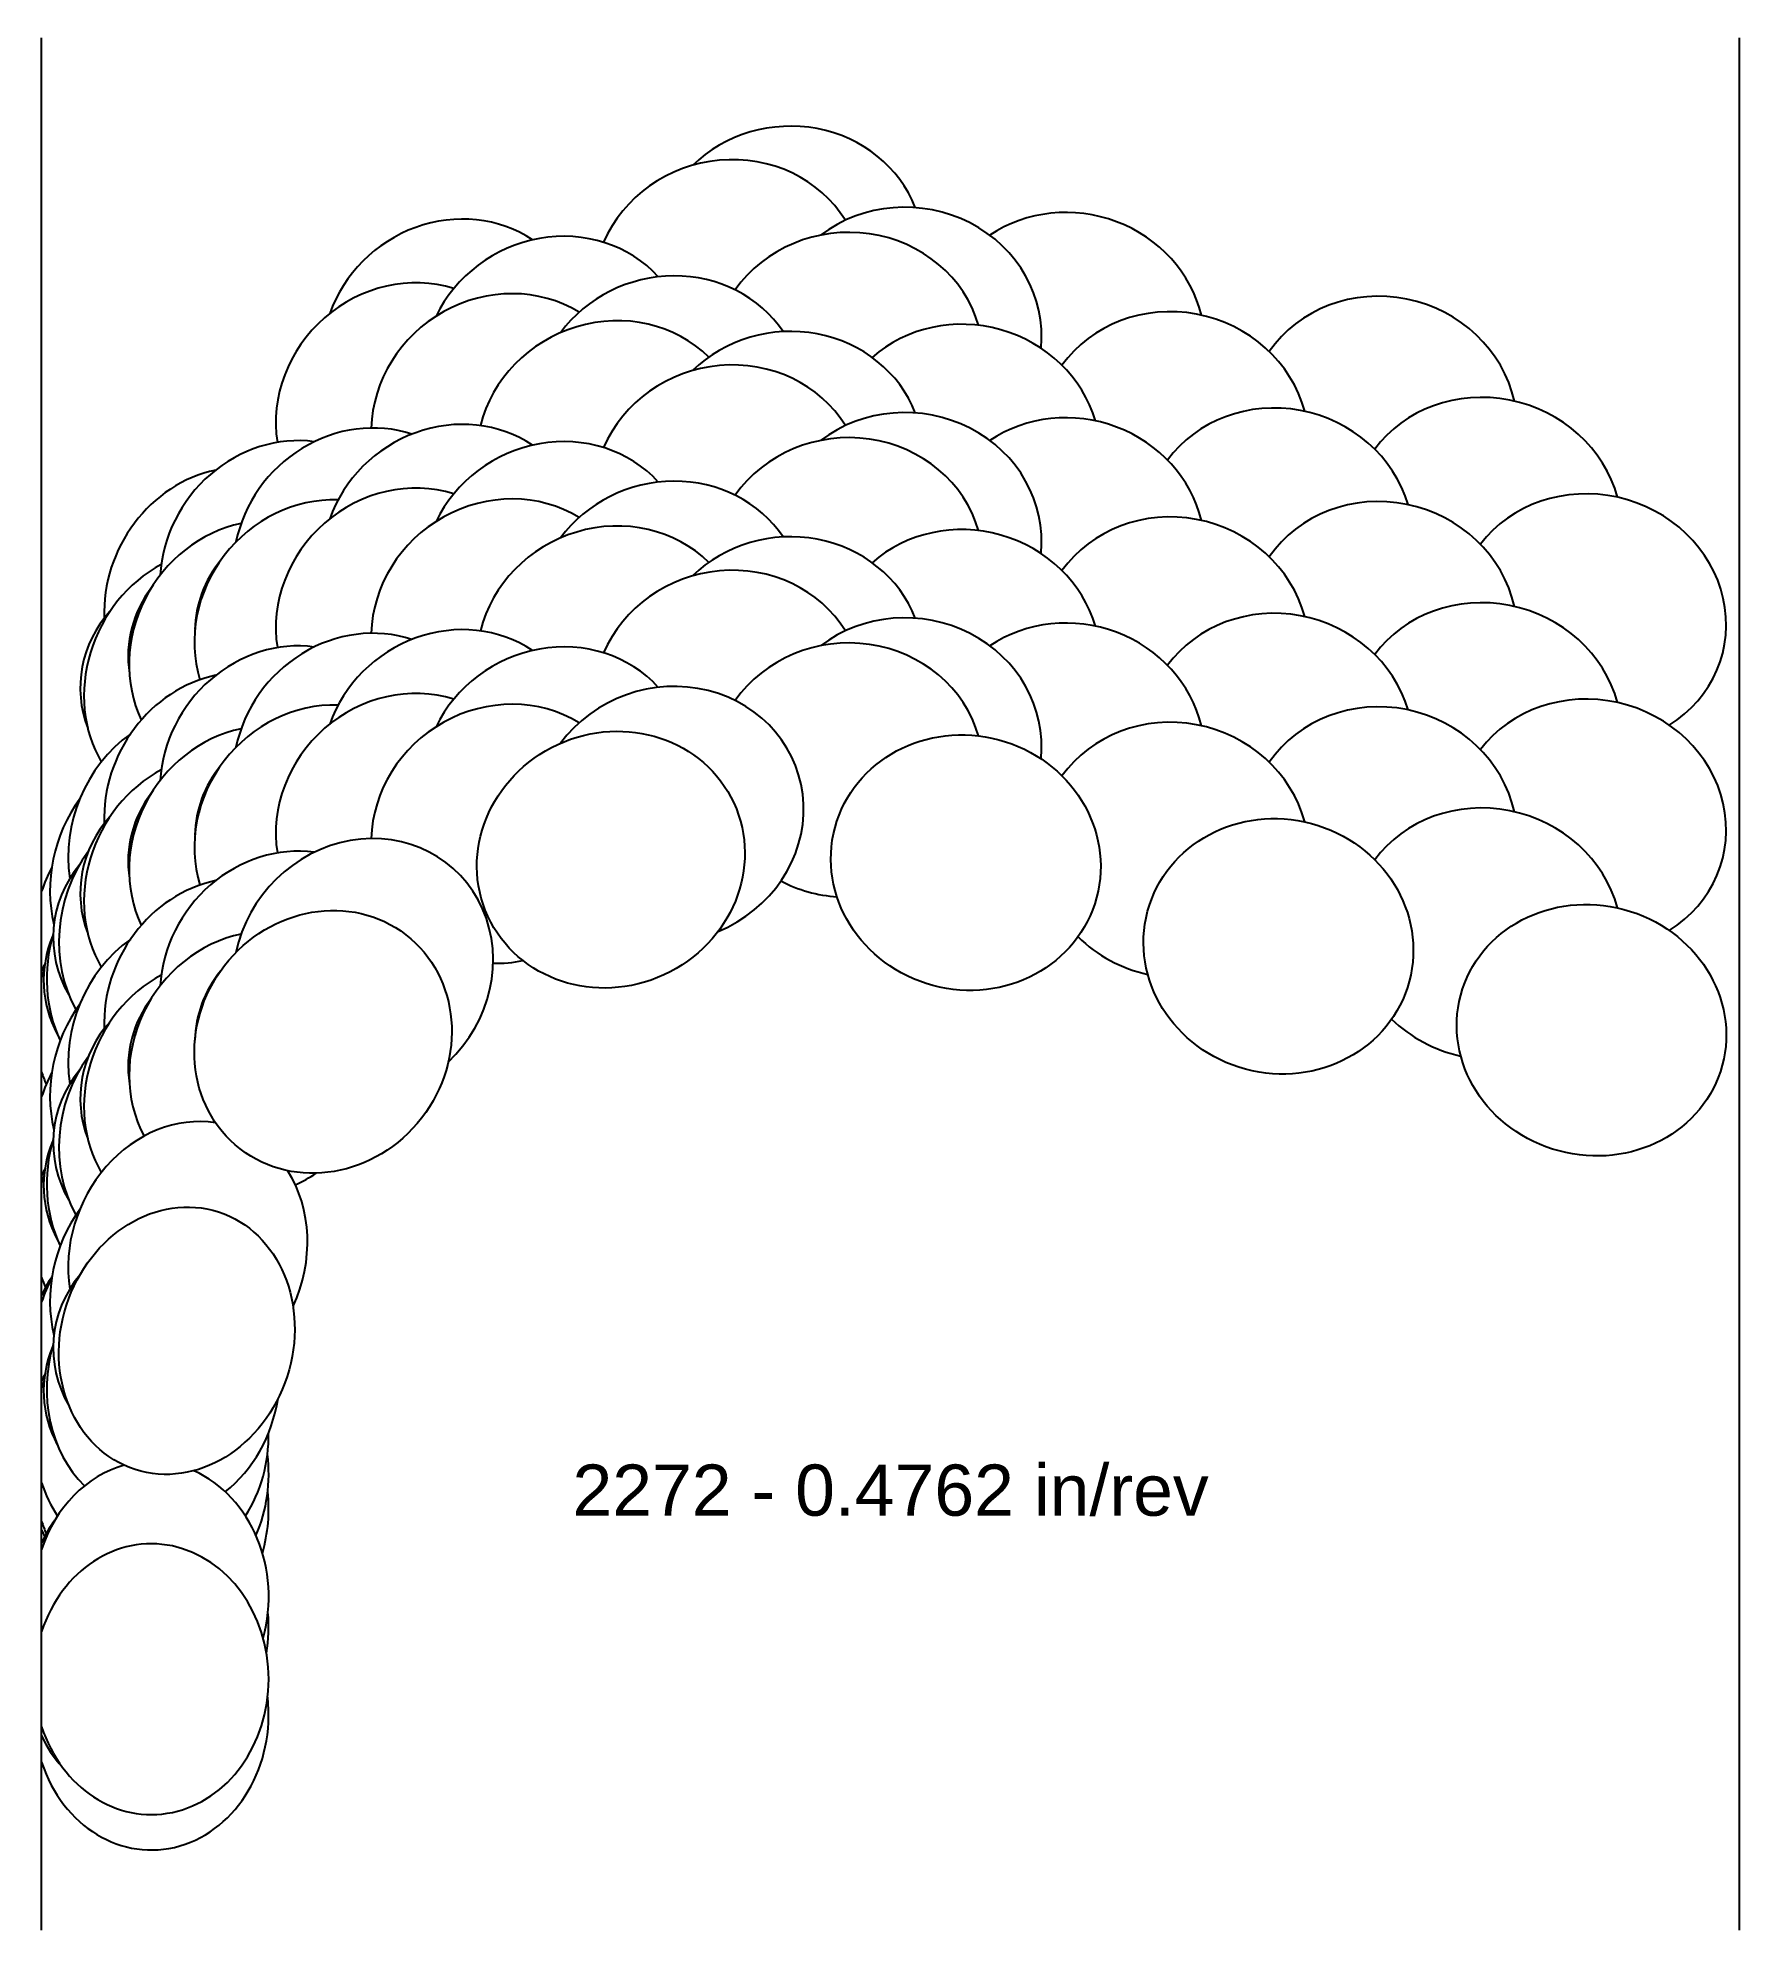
# Model space of a CAD drawing. Header units: inches. Extents: x -3.95 to 0, y -2.58 to 1.81.
import ezdxf
from ezdxf.enums import TextEntityAlignment as Align

# ---------------------------------------------------------------- set-up
doc = ezdxf.new("R2010")
doc.units = ezdxf.units.IN
doc.header["$MEASUREMENT"] = 0
for name, color, linetype, true_color in [('Blade_1', 30, 'Continuous', 0xff7f00), ('Blade_2', 7, 'Continuous', 0xcccc00), ('Blade_3', 7, 'Continuous', 0x00cc00), ('Blade_4', 7, 'Continuous', 0x00cccc), ('Blade_5', 7, 'Continuous', 0x0066cc), ('Blade_6', 190, 'Continuous', 0x7f00ff)]:
    doc.layers.add(name, color=color, linetype=linetype, true_color=true_color)
doc.layers.add('Gage_Line', color=7, linetype='Continuous')
doc.styles.get("Standard").update_dxf_attribs({"font": 'arial.ttf'})

msp = doc.modelspace()

# ---------------------------------------------------------------- linework, layer by layer
at = {"layer": 'Blade_1'}
for centre, major_axis, ratio, start_param, end_param in [((-2.617508, 0.852802), (0.285167, 0.131437), 0.93689309, 6.62496556, 8.78369158), ((-1.794305, 0.8459), (0.303301, -0.081269), 0.93969262, 6.80748116, 8.86864105), ((-1.069303, 0.651699), (0.303301, -0.081269), 0.93969262, 6.80703188, 9.06793163), ((-0.343301, 0.457199), (0.303301, -0.081269), 0.92387953, 5.57015413, 9.06501473), ((-3.28491, 0.430217), (0.192121, 0.248366), 0.91992193, 6.865482, 8.84992259), ((-2.617508, 0.376602), (0.285167, 0.131437), 0.93689309, 6.62496556, 8.78369158), ((-1.794305, 0.3697), (0.303301, -0.081269), 0.93969262, 6.80748116, 8.86864105), ((-3.31971, 0.427831), (0.218388, 0.145647), 1, 1.86830342, 2.53013953), ((-1.069303, 0.175499), (0.303301, -0.081269), 0.93969262, 6.80703188, 9.06793163), ((-0.343301, -0.019001), (0.303301, -0.081269), 0.92387953, 5.57015413, 9.06501473), ((-3.28491, -0.045983), (0.192121, 0.248366), 0.91992193, 6.865482, 8.84992259), ((-3.31971, -0.048369), (0.218388, 0.145647), 1, 1.86830342, 2.53013953), ((-3.624111, -0.263143), (0.09658, 0.298778), 0.85633939, 7.49233473, 8.75991368), ((-3.648311, -0.28), (0.149436, 0.215813), 1, 1.47792795, 2.71010639), ((-3.31971, -0.524569), (0.218388, 0.145647), 1, 1.86830342, 2.53013953), ((-3.624111, -0.739343), (0.09658, 0.298778), 0.85633939, 7.49233473, 8.75991368), ((-3.648311, -0.7562), (0.149436, 0.215813), 1, 1.47792795, 2.71010639), ((-3.648311, -1.2324), (0.149436, 0.215813), 1, 1.47792795, 2.71010639), ((-3.6829, -1.524407), (0, 0.314), 0.8660254, 4.24053732, 4.85743975), ((-3.6829, -1.524407), (0, 0.314), 0.8660254, 1.9297541, 2.02742526), ((-3.697, -1.549977), (0, 0.2625), 1, 1.98312408, 2.04439671), ((-3.6829, -2.000607), (0, 0.314), 0.8660254, 1.9297541, 7.49502439), ((-3.697, -2.026177), (0, 0.2625), 1, 1.98312408, 2.31564367)]:
    msp.add_ellipse(centre, major_axis=major_axis, ratio=ratio, start_param=start_param, end_param=end_param, dxfattribs=at)
for centre, major_axis, ratio in [((-2.617508, -0.099598), (0.285167, 0.131437), 0.93689309), ((-1.794305, -0.1065), (0.303301, -0.081269), 0.93969262), ((-1.069303, -0.300701), (0.303301, -0.081269), 0.93969262), ((-0.343301, -0.495201), (0.303301, -0.081269), 0.92387953), ((-3.28491, -0.522183), (0.192121, 0.248366), 0.91992193), ((-3.624111, -1.215543), (0.09658, 0.298778), 0.85633939)]:
    msp.add_ellipse(centre, major_axis=major_axis, ratio=ratio, dxfattribs=at)
at = {"layer": 'Blade_2'}
for centre, major_axis, ratio, start_param, end_param in [((-2.482307, 0.95802), (0.296389, 0.10368), 0.93755288, 6.524748, 8.47897002), ((-3.19181, 0.597573), (0.208545, 0.234744), 0.92702974, 6.66394123, 8.41161313), ((-2.482307, 0.48182), (0.296389, 0.10368), 0.93755288, 6.524748, 8.47897002), ((-3.19181, 0.121373), (0.208545, 0.234744), 0.92702974, 6.66394123, 8.41161313), ((-2.482307, 0.00562), (0.296389, 0.10368), 0.93755288, 4.76744165, 8.47897002), ((-3.598611, -0.063448), (0.113659, 0.292707), 0.86507606, 7.20531333, 8.43982247), ((-3.19181, -0.354827), (0.208545, 0.234744), 0.92702974, 4.61873413, 8.41161313), ((-3.598611, -0.539648), (0.113659, 0.292707), 0.86507606, 7.20531333, 8.43982247), ((-3.598611, -1.015848), (0.113659, 0.292707), 0.86507606, 6.47064858, 8.43982247), ((-3.598611, -1.015848), (0.113659, 0.292707), 0.86507606, 4.63788602, 5.7192389), ((-3.6829, -1.809856), (0, 0.314), 0.8660254, 6.51752378, 7.49502439), ((-3.6829, -1.809856), (0, 0.314), 0.8660254, 4.40376976, 5.91397023), ((-3.697, -1.789426), (0, 0.2625), 1, 0.92604983, 1.15846858)]:
    msp.add_ellipse(centre, major_axis=major_axis, ratio=ratio, start_param=start_param, end_param=end_param, dxfattribs=at)
at = {"layer": 'Blade_3'}
for centre, major_axis, ratio, start_param, end_param in [((-2.067606, 1.060593), (0.313571, 0.016405), 0.93902457, 6.49987866, 8.7897358), ((-2.865609, 0.912794), (0.258226, 0.178648), 0.93545047, 6.6759412, 8.82507725), ((-1.311004, 0.875129), (0.303301, -0.081269), 0.93969262, 6.78307983, 9.08378992), ((-0.586002, 0.680929), (0.303301, -0.081269), 0.92387953, 6.77294022, 9.07881805), ((-2.067606, 0.584393), (0.313571, 0.016405), 0.93902457, 6.49987866, 8.7897358), ((-2.865609, 0.436594), (0.258226, 0.178648), 0.93545047, 6.6759412, 8.82507725), ((-1.311004, 0.398929), (0.303301, -0.081269), 0.93969262, 6.78307983, 9.08378992), ((-3.44251, 0.379587), (0.159024, 0.270753), 0.90503553, 6.96996443, 8.87282705), ((-3.47441, 0.371959), (0.198412, 0.171869), 1, 1.76940182, 2.57665824), ((-0.586002, 0.204729), (0.303301, -0.081269), 0.92387953, 6.77294022, 9.07881805), ((-2.067606, 0.108193), (0.313571, 0.016405), 0.93902457, 6.49987866, 8.7897358), ((-2.865609, -0.039606), (0.258226, 0.178648), 0.93545047, 6.6759412, 8.82507725), ((-1.311004, -0.077271), (0.303301, -0.081269), 0.93969262, 6.78307983, 9.08378992), ((-3.44251, -0.096613), (0.159024, 0.270753), 0.90503553, 6.96996443, 8.87282705), ((-3.47441, -0.104241), (0.198412, 0.171869), 1, 1.76940182, 2.57665824), ((-0.586002, -0.271471), (0.303301, -0.081269), 0.92387953, 6.77294022, 9.07881805), ((-2.067606, 0.108193), (0.313571, 0.016405), 0.93902457, 4.14582611, 4.58269836), ((-3.670411, -0.379405), (0.121209, 0.23284), 1, 1.65147396, 2.5467749), ((-3.655411, -0.358455), (0.057291, 0.308729), 0.85609645, 7.73096789, 8.55148647), ((-3.44251, -0.572813), (0.159024, 0.270753), 0.90503553, 6.96996443, 8.92216151), ((-1.311004, -0.077271), (0.303301, -0.081269), 0.93969262, 4.16528991, 4.76246204), ((-2.865609, -0.039606), (0.258226, 0.178648), 0.93545047, 4.05697298, 4.28232093), ((-3.47441, -0.580441), (0.198412, 0.171869), 1, 1.76940182, 2.57665824), ((-0.586002, -0.271471), (0.303301, -0.081269), 0.92387953, 4.1701327, 4.76096865), ((-3.670411, -0.855605), (0.121209, 0.23284), 1, 1.65147396, 2.5467749), ((-3.655411, -0.834655), (0.057291, 0.308729), 0.85609645, 7.73096789, 8.55148647), ((-3.44251, -0.572813), (0.159024, 0.270753), 0.90503553, 4.04215258, 4.22431583), ((-3.655411, -1.310855), (0.057291, 0.308729), 0.85609645, 7.73096789, 8.89441829), ((-3.670411, -1.331805), (0.121209, 0.23284), 1, 1.65147396, 2.5467749), ((-3.655411, -1.310855), (0.057291, 0.308729), 0.85609645, 3.91549087, 4.74500121), ((-3.683, -1.606576), (0, 0.314), 0.8660254, 4.38332585, 4.84220269), ((-3.683, -2.082776), (0, 0.314), 0.8660254, 1.93079944, 4.84220269)]:
    msp.add_ellipse(centre, major_axis=major_axis, ratio=ratio, start_param=start_param, end_param=end_param, dxfattribs=at)
at = {"layer": 'Blade_4'}
for centre, major_axis, ratio, start_param, end_param in [((-1.9322, 1.118609), (0.312648, -0.029112), 0.93932446, 6.27336164, 8.62784718), ((-2.744008, 1.047328), (0.272759, 0.155558), 0.93619485, 6.49206302, 8.48810165), ((-1.9322, 0.642409), (0.312648, -0.029112), 0.93932446, 6.27336164, 8.62784718), ((-3.36801, 0.566691), (0.175745, 0.260211), 0.91258992, 6.70691414, 8.4281394), ((-2.744008, 0.571128), (0.272759, 0.155558), 0.93619485, 6.49206302, 8.48810165), ((-1.9322, 0.166209), (0.312648, -0.029112), 0.93932446, 6.27336164, 8.62784718), ((-3.36801, 0.090491), (0.175745, 0.260211), 0.91258992, 6.70691414, 8.4281394), ((-2.744008, 0.094928), (0.272759, 0.155558), 0.93619485, 6.49206302, 8.48810165), ((-3.646511, -0.148194), (0.077171, 0.304369), 0.85611402, 7.41266265, 8.4019869), ((-3.36801, -0.385709), (0.175745, 0.260211), 0.91258992, 6.70691414, 8.4281394), ((-3.646511, -0.624394), (0.077171, 0.304369), 0.85611402, 7.41266265, 8.4019869), ((-3.646511, -1.100594), (0.077171, 0.304369), 0.85611402, 7.41266265, 8.4019869), ((-3.683, -1.880466), (0, 0.314), 0.8660254, 4.52085637, 4.82342864)]:
    msp.add_ellipse(centre, major_axis=major_axis, ratio=ratio, start_param=start_param, end_param=end_param, dxfattribs=at)
at = {"layer": 'Blade_5'}
for centre, major_axis, ratio, start_param, end_param in [((-2.344707, 1.228421), (0.304843, 0.075279), 0.93813378, 6.57823768, 8.80801295), ((-1.552605, 1.105274), (0.303301, -0.081269), 0.93969262, 6.75843392, 8.73792147), ((-3.090409, 0.934686), (0.224016, 0.220029), 0.93388527, 6.74658637, 8.8344628), ((-0.827702, 0.910973), (0.303301, -0.081269), 0.93969262, 6.7404255, 9.0998962), ((-2.344707, 0.752221), (0.304843, 0.075279), 0.93813378, 6.57823768, 8.80801295), ((-1.552605, 0.629074), (0.303301, -0.081269), 0.93969262, 6.75843392, 8.73792147), ((-3.090409, 0.458486), (0.224016, 0.220029), 0.93388527, 6.74658637, 8.8344628), ((-0.827702, 0.434773), (0.303301, -0.081269), 0.93969262, 6.7404255, 9.0998962), ((-3.557811, 0.311684), (0.13087, 0.285428), 0.87369252, 7.13904059, 8.87858001), ((-2.344707, 0.276021), (0.304843, 0.075279), 0.93813378, 6.57823768, 8.80801295), ((-3.585411, 0.298907), (0.175306, 0.195382), 1, 1.56311626, 2.6678747), ((-1.552605, 0.152874), (0.303301, -0.081269), 0.93969262, 6.75843392, 8.73792147), ((-3.090409, -0.017714), (0.224016, 0.220029), 0.93388527, 6.74658637, 8.8344628), ((-0.827702, -0.041427), (0.303301, -0.081269), 0.93969262, 6.7404255, 9.0998962), ((-3.557811, -0.164516), (0.13087, 0.285428), 0.87369252, 7.13904059, 8.87858001), ((-3.585411, -0.177293), (0.175306, 0.195382), 1, 1.56311626, 2.6678747), ((-3.697, -0.461703), (0, 0.2625), 1, 1.09280942, 1.15846858), ((-3.683, -0.482032), (0, 0.314), 0.8660254, 7.43855552, 7.49397904), ((-3.557811, -0.640716), (0.13087, 0.285428), 0.87369252, 7.13904059, 8.87858001), ((-3.585411, -0.653493), (0.175306, 0.195382), 1, 1.56311626, 2.6678747), ((-3.683, -0.482032), (0, 0.314), 0.8660254, 8.21398475, 8.31158176), ((-3.697, -0.937903), (0, 0.2625), 1, 1.09280942, 1.15846858), ((-3.683, -0.958232), (0, 0.314), 0.8660254, 7.43855552, 7.49397904), ((-3.683, -0.958232), (0, 0.314), 0.8660254, 8.21398475, 8.2952218), ((-3.697, -1.414103), (0, 0.2625), 1, 1.09280942, 1.15846858), ((-3.683, -1.434432), (0, 0.314), 0.8660254, 7.43855552, 7.49397904), ((-3.683, -1.434432), (0, 0.314), 0.8660254, 4.07193172, 4.72987345), ((-3.683, -1.434432), (0, 0.314), 0.8660254, 8.21398475, 8.49505456)]:
    msp.add_ellipse(centre, major_axis=major_axis, ratio=ratio, start_param=start_param, end_param=end_param, dxfattribs=at)
at = {"layer": 'Blade_6'}
for centre, major_axis, ratio, start_param, end_param in [((-2.206007, 1.306669), (0.310602, 0.046068), 0.93862622, 6.49438125, 8.50388115), ((-2.981609, 1.084317), (0.242019, 0.200057), 0.93467385, 6.55677808, 8.42248565), ((-2.206007, 0.830469), (0.310602, 0.046068), 0.93862622, 6.49438125, 8.50388115), ((-2.981609, 0.608117), (0.242019, 0.200057), 0.93467385, 6.55677808, 8.42248565), ((-3.505311, 0.50312), (0.145195, 0.278414), 0.88985763, 6.91278252, 8.4274576), ((-2.206007, 0.354269), (0.310602, 0.046068), 0.93862622, 6.49438125, 8.50388115), ((-2.981609, 0.131917), (0.242019, 0.200057), 0.93467385, 6.55677808, 8.42248565), ((-3.505311, 0.02692), (0.145195, 0.278414), 0.88985763, 6.91278252, 8.4274576), ((-3.683, -0.28328), (0, 0.314), 0.8660254, 7.30047809, 7.49397904), ((-3.505311, -0.44928), (0.145195, 0.278414), 0.88985763, 6.91278252, 8.4274576), ((-3.683, -0.75948), (0, 0.314), 0.8660254, 7.30047809, 7.49397904), ((-3.697, -1.215352), (0, 0.2625), 1, 0.97205058, 1.15846858), ((-3.683, -1.23568), (0, 0.314), 0.8660254, 7.30047809, 7.49397904)]:
    msp.add_ellipse(centre, major_axis=major_axis, ratio=ratio, start_param=start_param, end_param=end_param, dxfattribs=at)
at = {"layer": 'Gage_Line'}
for p, q in [((-3.9375, -2.582776), (-3.9375, 1.806669)), ((0, -2.582776), (0, 1.806669))]:
    msp.add_line(p, q, dxfattribs=at)

# ---------------------------------------------------------------- texts
msp.add_text('2272 - 0.4762 in/rev', height=0.11875).set_placement((-1.96875, -1.562082), align=Align.MIDDLE_CENTER)

doc.saveas('drawing.dxf')
